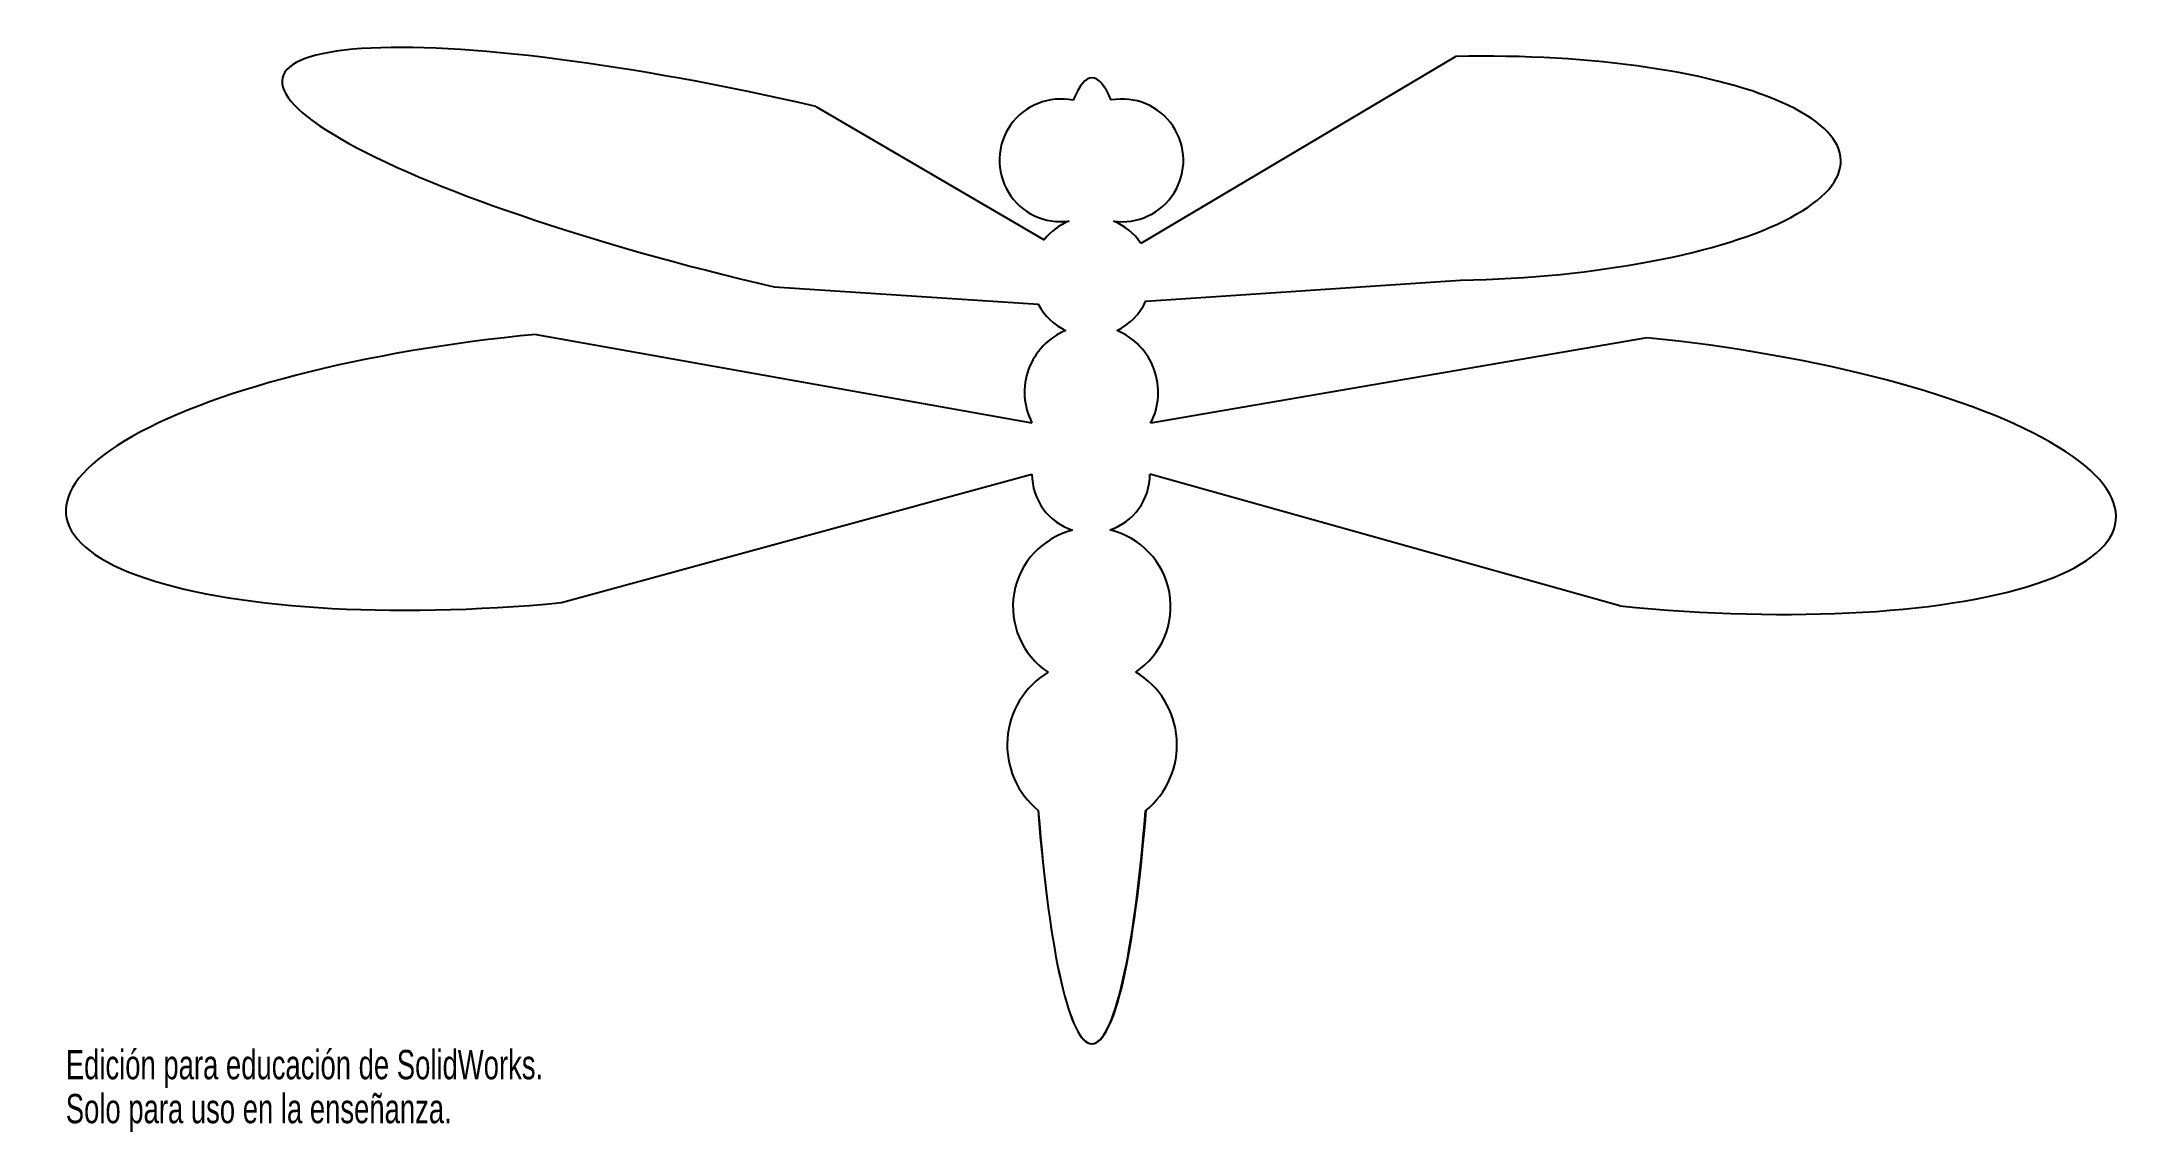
# Model space of a CAD drawing. Header units: millimetres. Extents: x -173 to 173, y -94 to 86.
import ezdxf

# ---------------------------------------------------------------- set-up
doc = ezdxf.new("R2010")
doc.units = ezdxf.units.MM
doc.styles.add('SLDTEXTSTYLE0', font='TXT', dxfattribs={"width": 0.7})

msp = doc.modelspace()

# ---------------------------------------------------------------- linework, layer by layer
at = {"color": 7, "linetype": 'Continuous'}
for p, q in [((59.99, 83.18), (8.05, 52.35)), ((-45.53, 74.92), (-7.89, 52.95)), ((-52.43, 45.18), (-8.86, 42.31)), ((8.84, 42.84), (60.76, 46.26)), ((-91.66, 37.34), (-9.93, 22.77)), ((91.45, 36.79), (9.64, 22.67)), ((-87.47, -6.9), (-9.93, 14.29)), ((87.01, -7.45), (9.54, 14.29))]:
    msp.add_line(p, q, dxfattribs=at)
for centre, radius, start, end in [((-5.17, 66.04), 10.11, 78.4325, 277.8364), ((4.94, 66.04), 10.12, 261.865, 100.3253), ((-0.14, 46.88), 9.85, 111.754, 141.9149), ((-0.14, 46.88), 9.85, 33.7278, 68.2424), ((-0.14, 46.88), 9.85, 207.646, 244.8235), ((-0.14, 46.88), 9.85, 295.3246, 335.8094), ((-0.12, 27.79), 11.02, 112.4848, 207.0823), ((-0.12, 27.79), 11.02, 332.2997, 67.6633), ((-0.19, 14.29), 9.73, 180, 251.9043), ((-0.19, 14.29), 9.73, 288.8476, 0), ((-0.05, -7.57), 13, 104.103, 236.2888), ((-0.05, -7.57), 13, 303.9517, 76.6488), ((0, -30.35), 14, 121.2446, 230.6849), ((0, -30.35), 14, 309.0465, 58.9959)]:
    msp.add_arc(centre, radius, start, end, dxfattribs=at)
for centre, major_axis, ratio, start_param, end_param in [((-48.98, 60.05), (84.52, -19.61), 0.17599, 1.570796, 4.712389), ((60.38, 64.72), (-63.1, -1.32), 0.292592, 1.570796, 4.712389), ((0, 0), (0, -79.67), 0.13056, 2.836526, 3.448714), ((0, 0), (0.01, -79.65), 0.13076, 4.152477, 4.153231), ((0, 0), (0.01, -79.65), 0.13076, 4.152477, 4.153231), ((0, 0), (0.01, -79.65), 0.13076, 4.152477, 4.153231), ((-89.57, 15.22), (79.64, 7.55), 0.277739, 1.570796, 4.712389), ((89.23, 14.67), (-79.6, 8), 0.277887, 1.570779, 4.712387), ((0, 0), (0, -79.66), 0.130593, 5.255291, 7.311079), ((0, 0), (0, -79.66), 0.130593, 5.255291, 7.311079), ((0, 0), (0, -79.66), 0.130593, 5.255291, 7.311079), ((0, 0), (-0.05, -79.66), 0.129743, 5.255822, 7.310093)]:
    msp.add_ellipse(centre, major_axis=major_axis, ratio=ratio, start_param=start_param, end_param=end_param, dxfattribs=at)

# ---------------------------------------------------------------- texts
at = {"color": 7, "linetype": 'Continuous', "char_height": 4.8336, "attachment_point": 1, "style": 'SLDTEXTSTYLE0'}
for s, insert in [('Edición para educación de SolidWorks.', (-169.24, -80.68)), ('Solo para uso en la enseñanza.', (-169.24, -87.93))]:
    msp.add_mtext(s, dxfattribs=dict(at, insert=insert))

doc.saveas('drawing.dxf')
